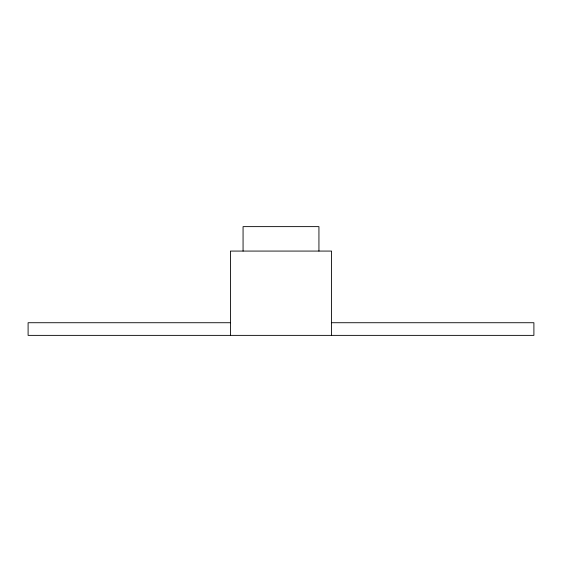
<?xml version="1.0" encoding="UTF-8"?>
<svg xmlns="http://www.w3.org/2000/svg" width="562" height="562" viewBox="0 0 562 562"><rect width="100%" height="100%" fill="white"/><g stroke="black" fill="none" stroke-linecap="round" stroke-linejoin="round"><path stroke-width="0.84" d="M230.378 322.728L28.1 322.728L28.1 335.373L533.9 335.373L533.9 322.728L331.622 322.728M331.58 335.373L331.58 251.073L230.42 251.073L230.42 335.373M318.935 251.073L318.935 226.627L243.065 226.627L243.065 251.073"/></g></svg>
